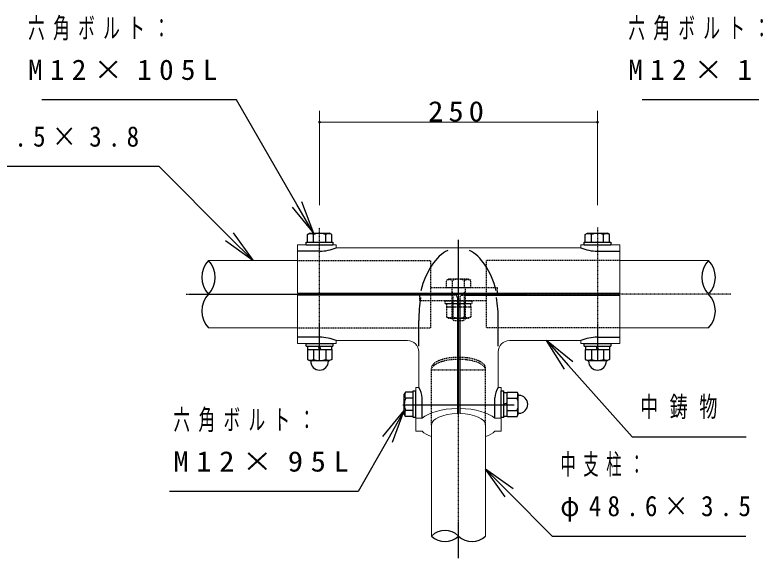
# Model space of a CAD drawing. Units: millimetres, scale not verified. Extents: x -35408 to 50, y -49934 to 13350.
# Drawn here: x -10578 to -7265, y 7492 to 9935 of the extents above; entities that cross this region are included whole.
import ezdxf

# ---------------------------------------------------------------- set-up
doc = ezdxf.new("R2010")
doc.units = ezdxf.units.MM
doc.linetypes.add('USER2', pattern=[6, 3, -1, 1, -1])
doc.linetypes.add('USER4', pattern=[8, 5, -3])
doc.layers.add('線', color=2, linetype='Continuous', lineweight=25)
doc.layers.add('補助', color=2, linetype='Continuous', lineweight=25)
doc.styles.add('ＭＳ ゴシック', font='')
doc.styles.get('ＭＳ ゴシック').set_extended_font_data('MS Gothic')

# ---------------------------------------------------------------- blocks, each defined once
blk = doc.blocks.new('dimension_origin')
at = {"color": 0, "linetype": 'Continuous', "lineweight": -2}
blk.add_circle((0, 0), 1.25, dxfattribs=at)

msp = doc.modelspace()

# ---------------------------------------------------------------- linework, layer by layer
at = {"layer": '線'}
for p, q in [((-9261.252, 8947), (-9251.404, 8952.686)), ((-9261.252, 8912.686), (-9261.252, 8947)), ((-9251.404, 8952.686), (-9161.404, 8952.686)), ((-9233.828, 8912.686), (-9233.828, 8947)), ((-9178.98, 8912.686), (-9178.98, 8947)), ((-9151.556, 8947), (-9161.404, 8952.686)), ((-9151.556, 8912.686), (-9151.556, 8947)), ((-8011.252, 8947), (-8001.404, 8952.686)), ((-8011.252, 8912.686), (-8011.252, 8947)), ((-8001.404, 8952.686), (-7911.404, 8952.686)), ((-7983.828, 8912.686), (-7983.828, 8947)), ((-7928.98, 8912.686), (-7928.98, 8947)), ((-7901.556, 8947), (-7911.404, 8952.686)), ((-7901.556, 8912.686), (-7901.556, 8947)), ((-9266.404, 8912.686), (-9146.404, 8912.686)), ((-9266.404, 8900.186), (-9266.404, 8912.686)), ((-9266.404, 8900.186), (-9146.404, 8900.186)), ((-9261.252, 8912.686), (-9151.556, 8912.686)), ((-9146.404, 8912.686), (-9146.404, 8900.186)), ((-8016.404, 8912.686), (-7896.404, 8912.686)), ((-8016.404, 8900.186), (-8016.404, 8912.686)), ((-8016.404, 8900.186), (-7896.404, 8900.186)), ((-8011.252, 8912.686), (-7901.556, 8912.686)), ((-7896.404, 8912.686), (-7896.404, 8900.186)), ((-9206.404, 8872.111), (-9306.404, 8872.111)), ((-7956.404, 8872.111), (-7856.404, 8872.111)), ((-9306.404, 8683.936), (-7856.404, 8683.936)), ((-8607.654, 8673.936), (-9306.404, 8673.936)), ((-8586.654, 8663.936), (-8586.654, 8143.239)), ((-8576.154, 8663.936), (-8576.154, 8143.239)), ((-8555.154, 8673.936), (-7856.404, 8673.936)), ((-8760.404, 8445.186), (-8760.404, 8560.025)), ((-8402.404, 8445.186), (-8402.404, 8560.025)), ((-9206.404, 8485.761), (-9306.404, 8485.761)), ((-7956.404, 8485.761), (-7856.404, 8485.761)), ((-9266.404, 8457.686), (-9146.404, 8457.686)), ((-9266.404, 8445.186), (-9266.404, 8457.686)), ((-9146.404, 8457.686), (-9146.404, 8445.186)), ((-8016.404, 8457.686), (-7896.404, 8457.686)), ((-8016.404, 8445.186), (-8016.404, 8457.686)), ((-7896.404, 8457.686), (-7896.404, 8445.186)), ((-9266.404, 8445.186), (-9146.404, 8445.186)), ((-9261.252, 8430.186), (-9151.556, 8430.186)), ((-9261.252, 8430.186), (-9261.252, 8385.872)), ((-9260.154, 8445.186), (-9152.654, 8445.186)), ((-9260.154, 8445.186), (-9260.154, 8430.186)), ((-9260.154, 8430.186), (-9152.654, 8430.186)), ((-9233.828, 8430.186), (-9233.828, 8385.872)), ((-9207.241, 8430.186), (-9211.26, 8445.186)), ((-9201.547, 8430.186), (-9205.566, 8445.186)), ((-9178.98, 8430.186), (-9178.98, 8385.872)), ((-9152.654, 8445.186), (-9152.654, 8430.186)), ((-9151.556, 8430.186), (-9151.556, 8385.872)), ((-8016.404, 8445.186), (-7896.404, 8445.186)), ((-8011.252, 8430.186), (-7901.556, 8430.186)), ((-8011.252, 8430.186), (-8011.252, 8385.872)), ((-8010.154, 8445.186), (-7902.654, 8445.186)), ((-8010.154, 8445.186), (-8010.154, 8430.186)), ((-8010.154, 8430.186), (-7902.654, 8430.186)), ((-7983.828, 8430.186), (-7983.828, 8385.872)), ((-7957.241, 8430.186), (-7961.26, 8445.186)), ((-7951.547, 8430.186), (-7955.566, 8445.186)), ((-7928.98, 8430.186), (-7928.98, 8385.872)), ((-7902.654, 8445.186), (-7902.654, 8430.186)), ((-7901.556, 8430.186), (-7901.556, 8385.872)), ((-9261.252, 8385.872), (-9251.404, 8380.186)), ((-9151.556, 8385.872), (-9161.404, 8380.186)), ((-8011.252, 8385.872), (-8001.404, 8380.186)), ((-7901.556, 8385.872), (-7911.404, 8380.186)), ((-9251.404, 8380.186), (-9161.404, 8380.186)), ((-9246.404, 8377.686), (-9246.404, 8380.186)), ((-9166.404, 8377.686), (-9166.404, 8380.186)), ((-8001.404, 8380.186), (-7911.404, 8380.186)), ((-7996.404, 8377.686), (-7996.404, 8380.186)), ((-7916.404, 8377.686), (-7916.404, 8380.186)), ((-8819.718, 8238.757), (-8825.404, 8228.908)), ((-8825.404, 8138.908), (-8825.404, 8228.908)), ((-8785.404, 8238.757), (-8819.718, 8238.757)), ((-8785.404, 8123.908), (-8785.404, 8243.908)), ((-8785.404, 8243.908), (-8772.904, 8243.908)), ((-8785.404, 8129.06), (-8785.404, 8238.757)), ((-8772.904, 8123.908), (-8772.904, 8243.908)), ((-8389.904, 8123.908), (-8389.904, 8243.908)), ((-8389.904, 8243.908), (-8377.404, 8243.908)), ((-8377.404, 8123.908), (-8377.404, 8243.908)), ((-8377.404, 8130.158), (-8377.404, 8237.658)), ((-8377.404, 8237.658), (-8362.404, 8237.658)), ((-8362.404, 8129.06), (-8362.404, 8238.757)), ((-8362.404, 8238.757), (-8318.09, 8238.757)), ((-8362.404, 8130.158), (-8362.404, 8237.658)), ((-8318.09, 8238.757), (-8312.404, 8228.908)), ((-8312.404, 8138.908), (-8312.404, 8228.908)), ((-8309.904, 8223.908), (-8312.404, 8223.908)), ((-8785.404, 8211.333), (-8819.718, 8211.333)), ((-8744.975, 8121.163), (-8744.975, 8213.213)), ((-8417.833, 8121.163), (-8417.833, 8213.213)), ((-8362.404, 8188.765), (-8377.404, 8184.746)), ((-8362.404, 8211.333), (-8318.09, 8211.333)), ((-8785.404, 8156.484), (-8819.718, 8156.484)), ((-8362.404, 8183.071), (-8377.404, 8179.052)), ((-8362.404, 8156.484), (-8318.09, 8156.484)), ((-8819.718, 8129.06), (-8825.404, 8138.908)), ((-8785.404, 8129.06), (-8819.718, 8129.06)), ((-8772.904, 8123.908), (-8785.404, 8123.908)), ((-8377.404, 8123.908), (-8389.904, 8123.908)), ((-8377.404, 8130.158), (-8362.404, 8130.158)), ((-8362.404, 8129.06), (-8318.09, 8129.06)), ((-8318.09, 8129.06), (-8312.404, 8138.908)), ((-8309.904, 8143.908), (-8312.404, 8143.908))]:
    msp.add_line(p, q, dxfattribs=at)
at = {"layer": '線', "color": 20, "linetype": 'USER2'}
for p, q in [((-9206.404, 8378.936), (-9206.404, 8978.936)), ((-7956.404, 8978.936), (-7956.404, 8378.936)), ((-8581.404, 7491.858), (-8581.404, 8923.936)), ((-9806.404, 8678.936), (-8581.404, 8678.936)), ((-7356.404, 8678.936), (-8581.404, 8678.936)), ((-8702.904, 8338.367), (-8459.904, 8338.367)), ((-8831.404, 8181.881), (-8331.404, 8181.881))]:
    msp.add_line(p, q, dxfattribs=at)
at = {"layer": '線', "color": 7, "lineweight": 13}
for p, q in [((-9306.404, 8900.186), (-9306.404, 8683.936)), ((-9131.404, 8900.186), (-9306.404, 8900.186)), ((-9131.404, 8900.186), (-9131.404, 8887.686)), ((-9131.404, 8887.686), (-8031.404, 8887.686)), ((-8031.404, 8900.186), (-8031.404, 8887.686)), ((-8031.404, 8900.186), (-7856.404, 8900.186)), ((-7856.404, 8900.186), (-7856.404, 8683.936)), ((-9706.404, 8830.186), (-9306.404, 8830.186)), ((-7456.404, 8830.186), (-7856.404, 8830.186)), ((-9306.404, 8673.936), (-9306.404, 8457.686)), ((-7856.404, 8673.936), (-7856.404, 8457.686)), ((-9706.404, 8527.686), (-9306.404, 8527.686)), ((-7456.404, 8527.686), (-7856.404, 8527.686)), ((-9131.404, 8457.686), (-9306.404, 8457.686)), ((-9131.404, 8470.186), (-9131.404, 8457.686)), ((-8821.404, 8470.186), (-9131.404, 8470.186)), ((-8810.404, 8470.186), (-8821.404, 8470.186)), ((-8352.404, 8470.186), (-8341.404, 8470.186)), ((-8341.404, 8470.186), (-8031.404, 8470.186)), ((-8031.404, 8470.186), (-8031.404, 8457.686)), ((-8031.404, 8457.686), (-7856.404, 8457.686)), ((-8760.404, 8420.186), (-8760.404, 8258.908)), ((-8402.404, 8420.186), (-8402.404, 8258.908)), ((-8760.404, 8258.908), (-8772.904, 8258.908)), ((-8772.904, 8258.908), (-8772.904, 8121.163)), ((-8389.904, 8258.908), (-8402.404, 8258.908)), ((-8389.904, 8258.908), (-8389.904, 8121.163)), ((-8744.975, 8121.163), (-8772.904, 8121.163)), ((-8772.904, 8121.163), (-8772.904, 8062.553)), ((-8389.904, 8121.163), (-8417.833, 8121.163)), ((-8389.904, 8121.163), (-8389.904, 8062.553)), ((-8702.904, 7591.858), (-8702.904, 8091.858)), ((-8459.904, 7591.858), (-8459.904, 8091.858)), ((-8744.975, 8062.553), (-8772.904, 8062.553)), ((-8389.904, 8062.553), (-8417.833, 8062.553))]:
    msp.add_line(p, q, dxfattribs=at)
at = {"layer": '線', "color": 4, "linetype": 'USER4'}
for p, q in [((-9306.404, 8830.186), (-8706.404, 8830.186)), ((-8706.404, 8527.686), (-8706.404, 8830.186)), ((-7856.404, 8830.186), (-8456.404, 8830.186)), ((-8456.404, 8830.186), (-8456.404, 8527.686)), ((-8636.252, 8740.75), (-8626.404, 8746.436)), ((-8636.252, 8708.936), (-8636.252, 8740.75)), ((-8536.404, 8746.436), (-8626.404, 8746.436)), ((-8608.828, 8708.936), (-8608.828, 8740.75)), ((-8553.98, 8708.936), (-8553.98, 8740.75)), ((-8526.556, 8740.75), (-8536.404, 8746.436)), ((-8526.556, 8708.936), (-8526.556, 8740.75)), ((-8706.404, 8708.936), (-8406.404, 8708.936)), ((-8636.252, 8708.936), (-8526.556, 8708.936)), ((-8611.404, 8708.936), (-8611.404, 8568.936)), ((-8606.404, 8683.936), (-8611.404, 8688.936)), ((-8611.404, 8683.936), (-8551.404, 8683.936)), ((-8606.404, 8683.936), (-8606.404, 8563.936)), ((-8581.404, 8678.936), (-8581.404, 8708.936)), ((-8556.404, 8683.936), (-8551.404, 8688.936)), ((-8556.404, 8683.936), (-8556.404, 8563.936)), ((-8551.404, 8708.936), (-8551.404, 8568.936)), ((-8406.404, 8678.936), (-8406.404, 8708.936)), ((-8756.404, 8678.936), (-8756.404, 8648.936)), ((-8456.404, 8648.936), (-8756.404, 8648.936)), ((-8641.404, 8648.936), (-8521.404, 8648.936)), ((-8641.404, 8636.436), (-8641.404, 8648.936)), ((-8596.654, 8673.936), (-8607.654, 8673.936)), ((-8566.154, 8673.936), (-8555.154, 8673.936)), ((-8521.404, 8648.936), (-8521.404, 8636.436)), ((-8641.404, 8636.436), (-8521.404, 8636.436)), ((-8636.252, 8621.436), (-8526.556, 8621.436)), ((-8636.252, 8621.436), (-8636.252, 8577.122)), ((-8635.154, 8636.436), (-8527.654, 8636.436)), ((-8635.154, 8636.436), (-8635.154, 8621.436)), ((-8635.154, 8621.436), (-8527.654, 8621.436)), ((-8608.828, 8621.436), (-8608.828, 8577.122)), ((-8582.241, 8621.436), (-8586.26, 8636.436)), ((-8576.547, 8621.436), (-8580.566, 8636.436)), ((-8553.98, 8621.436), (-8553.98, 8577.122)), ((-8527.654, 8636.436), (-8527.654, 8621.436)), ((-8526.556, 8621.436), (-8526.556, 8577.122)), ((-8636.252, 8577.122), (-8626.404, 8571.436)), ((-8626.404, 8571.436), (-8536.404, 8571.436)), ((-8551.404, 8568.936), (-8611.404, 8568.936)), ((-8611.404, 8568.936), (-8601.404, 8558.936)), ((-8561.404, 8558.936), (-8601.404, 8558.936)), ((-8551.404, 8568.936), (-8561.404, 8558.936)), ((-8526.556, 8577.122), (-8536.404, 8571.436)), ((-9306.404, 8527.686), (-8706.404, 8527.686)), ((-7856.404, 8527.686), (-8456.404, 8527.686)), ((-8702.904, 8091.858), (-8702.904, 8347.572)), ((-8459.904, 8091.858), (-8459.904, 8347.572))]:
    msp.add_line(p, q, dxfattribs=at)
at = {"layer": '線'}
for centre, radius, start, end in [((-9247.54, 8923.25), 27.424, 60.00001, 119.99999), ((-9206.404, 8883.707), 68.979, 66.57346, 113.42654), ((-9165.268, 8923.25), 27.424, 60.00001, 119.99999), ((-7997.54, 8923.25), 27.424, 60.00001, 119.99999), ((-7956.404, 8883.707), 68.979, 66.57346, 113.42654), ((-7915.268, 8923.25), 27.424, 60.00001, 119.99999), ((-9208.876, 9072.38), 200.284, 270.70665, 292.75615), ((-7953.932, 9072.38), 200.284, 247.24385, 269.29335), ((-9627.897, 8754.561), 109.006, 136.07099, 223.92901), ((-9784.91, 8754.561), 109.006, 316.07099, 43.92901), ((-7377.897, 8754.561), 109.006, 136.07099, 223.92901), ((-7534.91, 8754.561), 109.006, 316.07099, 43.92901), ((-9627.897, 8603.311), 109.006, 136.07099, 223.92901), ((-7534.91, 8603.311), 109.006, 316.07099, 43.92901), ((-9208.876, 8285.493), 200.284, 67.24385, 89.29335), ((-7953.932, 8285.493), 200.284, 90.70665, 112.75615), ((-9247.54, 8409.622), 27.424, 240.00001, 299.99999), ((-9206.404, 8449.165), 68.979, 246.57346, 293.42654), ((-9165.268, 8409.622), 27.424, 240.00001, 299.99999), ((-7997.54, 8409.622), 27.424, 240.00001, 299.99999), ((-7956.404, 8449.165), 68.979, 246.57346, 293.42654), ((-7915.268, 8409.622), 27.424, 240.00001, 299.99999), ((-9206.404, 8377.686), 40, 180, 0), ((-7956.404, 8377.686), 40, 180, 0), ((-8826.865, 8211.015), 81.92, 1.53749, 35.7773), ((-8335.943, 8211.015), 81.92, 144.2227, 178.46251), ((-8795.968, 8225.045), 27.424, 150.00001, 209.99999), ((-8341.84, 8225.045), 27.424, 330.00001, 29.99999), ((-8309.904, 8183.908), 40, 270, 90), ((-8756.425, 8183.908), 68.979, 156.57346, 203.42654), ((-8381.383, 8183.908), 68.979, 336.57346, 23.42654), ((-8795.968, 8142.772), 27.424, 150.00001, 209.99999), ((-8341.84, 8142.772), 27.424, 330.00001, 29.99999), ((-8642.154, 7528.79), 87.568, 46.07233, 133.92767), ((-8642.154, 7654.926), 87.568, 226.07233, 313.92767), ((-8520.654, 7654.926), 87.568, 226.07233, 313.92767)]:
    msp.add_arc(centre, radius, start, end, dxfattribs=at)
at = {"layer": '線', "color": 4, "linetype": 'USER4'}
for centre, radius, start, end in [((-8622.54, 8717), 27.424, 60.00001, 119.99999), ((-8581.404, 8677.457), 68.979, 66.57346, 113.42654), ((-8540.268, 8717), 27.424, 60.00001, 119.99999), ((-8596.654, 8663.936), 10, 0, 90), ((-8566.154, 8663.936), 10, 90, 180), ((-8622.54, 8600.872), 27.424, 240.00001, 299.99999), ((-8581.404, 8640.415), 68.979, 246.57346, 293.42654), ((-8540.268, 8600.872), 27.424, 240.00001, 299.99999)]:
    msp.add_arc(centre, radius, start, end, dxfattribs=at)
at = {"layer": '線', "color": 7, "lineweight": 13}
for centre, start, end in [((-8810.404, 8420.186), 0, 90), ((-8352.404, 8420.186), 90, 180)]:
    msp.add_arc(centre, 50, start, end, dxfattribs=at)
at = {"layer": '線'}
for centre, start_param, end_param in [((-8581.404, 8537.525), 3.40037429, 4.24933426), ((-8581.404, 8537.525), 2.03385104, 2.88281101), ((-8570.404, 8560.025), 4.41109911, 4.71238898), ((-8592.404, 8560.025), 1.57079633, 1.87208619)]:
    msp.add_ellipse(centre, major_axis=(0, -350.161), ratio=0.542607, start_param=start_param, end_param=end_param, dxfattribs=at)
at = {"layer": '線', "color": 4, "linetype": 'USER4'}
for centre in [(-8581.404, 8347.572), (-8581.404, 8338.367)]:
    msp.add_ellipse(centre, major_axis=(121.5, 0), ratio=0.390731, start_param=6.28318531, end_param=9.42477796, dxfattribs=at)
at = {"layer": '線', "color": 7, "lineweight": 13}
for centre, major_axis, start_param, end_param in [((-8570.404, 8091.858), (-190, 0), 4.79801991, 5.87740389), ((-8592.404, 8091.858), (-190, 0), 3.54737407, 4.62675805), ((-8570.404, 8091.858), (-132.5, 0), 4.83534003, 6.28318531), ((-8592.404, 8091.858), (-132.5, 0), 3.14159265, 4.58943793), ((-8570.404, 8091.858), (-190, 0), 0.40578142, 0.79907716), ((-8592.404, 8091.858), (-190, 0), 2.3425155, 2.73581124)]:
    msp.add_ellipse(centre, major_axis=major_axis, ratio=0.390731, start_param=start_param, end_param=end_param, dxfattribs=at)
at = {"layer": '補助'}
for p, q in [((-9630.238, 9552.686), (-10455.497, 9552.686)), ((-9580.238, 9552.686), (-9630.238, 9552.686)), ((-9308.828, 9082.59), (-9580.238, 9552.686)), ((-6930.238, 9552.686), (-7755.497, 9552.686)), ((-9977.654, 9252.686), (-10797.427, 9252.686)), ((-9927.654, 9252.686), (-9977.654, 9252.686)), ((-9612.47, 8937.502), (-9927.654, 9252.686)), ((-9233.828, 8952.686), (-9308.828, 9082.59)), ((-9287.177, 9095.09), (-9233.828, 8952.686)), ((-9330.479, 9070.09), (-9233.828, 8952.686)), ((-9594.792, 8955.18), (-9506.404, 8831.436)), ((-9630.147, 8919.824), (-9506.404, 8831.436)), ((-9506.404, 8831.436), (-9612.47, 8937.502)), ((-8105.242, 8341.587), (-8186.404, 8470.186)), ((-8067.921, 8374.861), (-8186.404, 8470.186)), ((-8186.404, 8470.186), (-8086.581, 8358.224)), ((-8086.581, 8358.224), (-7800.798, 8037.686)), ((-8921.502, 8038.628), (-8825.404, 8156.484)), ((-8825.404, 8156.484), (-8899.793, 8026.23)), ((-8878.084, 8013.832), (-8825.404, 8156.484)), ((-8899.793, 8026.23), (-9033.644, 7791.858)), ((-7800.798, 8037.686), (-7750.798, 8037.686)), ((-7750.798, 8037.686), (-7287.487, 8037.686)), ((-8371.553, 7768.27), (-8459.904, 7892.041)), ((-8336.187, 7803.615), (-8459.904, 7892.041)), ((-8459.904, 7892.041), (-8353.87, 7785.943)), ((-9083.644, 7791.858), (-9881.295, 7791.858)), ((-9033.644, 7791.858), (-9083.644, 7791.858)), ((-8353.87, 7785.943), (-8159.471, 7591.425)), ((-8159.471, 7591.425), (-8109.471, 7591.425)), ((-8109.471, 7591.425), (-7289.698, 7591.425))]:
    msp.add_line(p, q, dxfattribs=at)
at = {"layer": '補助', "lineweight": 13}
for p, q in [((-9206.404, 9078.936), (-9206.404, 9502.686)), ((-7956.404, 9078.936), (-7956.404, 9502.686)), ((-9206.404, 9452.686), (-7956.404, 9452.686))]:
    msp.add_line(p, q, dxfattribs=at)

# ---------------------------------------------------------------- block references
at = {"layer": '補助', "lineweight": 13, "xscale": 3.33, "yscale": 3.33}
msp.add_blockref('dimension_origin', (-9206.404, 9452.686), dxfattribs=at)
at = {"layer": '補助', "lineweight": 13, "xscale": 3.33, "yscale": 3.33, "rotation": 180}
msp.add_blockref('dimension_origin', (-7956.404, 9452.686), dxfattribs=at)

# ---------------------------------------------------------------- texts
at = {"layer": '補助', "char_height": 91.64, "style": 'ＭＳ ゴシック'}
for s, insert, attachment_point in [('\\T1.5;\\W0.6;六角ボルト：', (-10517.56, 9921.436), 1), ('\\T1.5;\\W0.6;六角ボルト：', (-7817.56, 9921.436), 1), ('\\T1.5;\\W1.05;M12×105L', (-10517.56, 9733.936), 1), ('\\T1.5;\\W1.05;M12×105L', (-7817.56, 9733.936), 1), ('\\T1.33;\\W1.1;250', (-8581.404, 9453.686), 8), ('\\T1.5;\\W0.9;φ60.5×3.8', (-10875.69, 9433.936), 1), ('\\T1.64;\\W0.65;中鋳物', (-7764.548, 8218.936), 1), ('\\T1.5;\\W0.6;六角ボルト：', (-9863.823, 8160.608), 1), ('\\T1.5;\\W1.1;M12×95L', (-9863.823, 7973.108), 1), ('\\T1.5;\\W0.55;中支柱：', (-8123.221, 7960.175), 1), ('\\T1.5;\\W0.9;φ48.6×3.5', (-8123.221, 7772.675), 1)]:
    msp.add_mtext(s, dxfattribs=dict(at, insert=insert, attachment_point=attachment_point))

doc.saveas('drawing.dxf')
